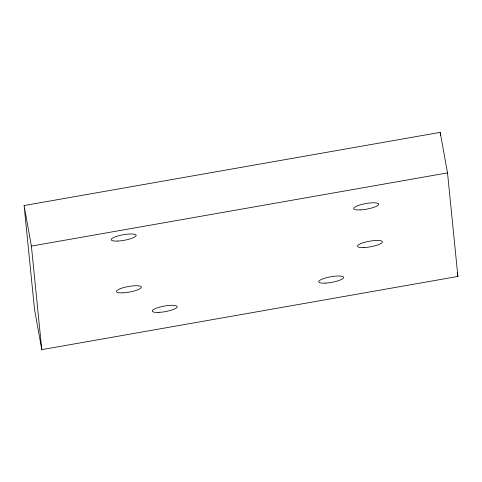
<?xml version="1.0" encoding="UTF-8"?>
<svg xmlns="http://www.w3.org/2000/svg" width="482" height="482" viewBox="0 0 482 482"><rect width="100%" height="100%" fill="white"/><g stroke="black" fill="none" stroke-linecap="round" stroke-linejoin="round"><path stroke-width="0.72" d="M24.1 205.555L440.217 132.357L447.513 172.893L457.9 276.445L41.783 349.643L34.487 309.107L24.1 205.555L31.396 246.091L41.783 349.643M31.396 246.091L447.513 172.893M457.237 272.764L457.9 276.445M440.217 132.357L440.518 135.334M122.892 292.839A12.677 2.832 -10.2 0 0 141.371 287.097A12.677 2.832 -10.2 0 0 122.404 287.947A12.677 2.832 -10.2 0 0 122.892 292.839M117.698 241.066A12.677 2.832 -10.2 0 0 136.177 235.324A12.677 2.832 -10.2 0 0 117.21 236.174A12.677 2.832 -10.2 0 0 117.698 241.066M158.735 312.402A12.677 2.832 -10.2 0 0 177.213 306.66A12.677 2.832 -10.2 0 0 158.241 307.51A12.677 2.832 -10.2 0 0 158.735 312.402M325.181 283.121A12.677 2.832 -10.2 0 0 343.66 277.385A12.677 2.832 -10.2 0 0 324.687 278.228A12.677 2.832 -10.2 0 0 325.181 283.121M363.958 247.561A12.677 2.832 -10.2 0 0 382.437 241.819A12.677 2.832 -10.2 0 0 363.464 242.669A12.677 2.832 -10.2 0 0 363.958 247.561M360.181 209.905A12.677 2.832 -10.2 0 0 378.659 204.163A12.677 2.832 -10.2 0 0 359.686 205.013A12.677 2.832 -10.2 0 0 360.181 209.905"/></g></svg>
